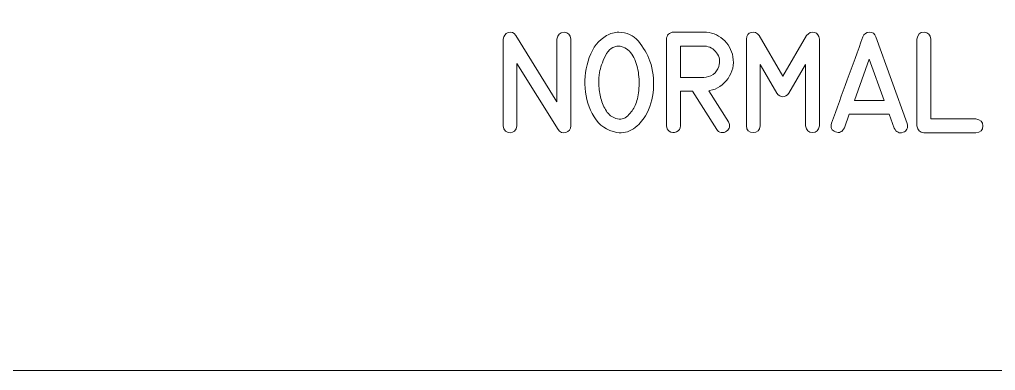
# Model space of a CAD drawing. Header units: millimetres. Extents: x -213 to 146, y -128 to 100.
# Drawn here: x -3.2 to 27.69, y -128.03 to -116.94 of the extents above; entities that cross this region are included whole.
import ezdxf

# ---------------------------------------------------------------- set-up
doc = ezdxf.new("R2010")
doc.units = ezdxf.units.MM
doc.header["$MEASUREMENT"] = 0
doc.layers.add('CUT', color=7, linetype='Continuous')
doc.layers.add('Engrave', color=7, linetype='Continuous')

msp = doc.modelspace()

# ---------------------------------------------------------------- linework, layer by layer
at = {"layer": 'CUT', "color": 250, "lineweight": 9}
msp.add_open_spline([(44.8641, -128.0302), (44.8641, -128.0302), (65.7599, -128.0302), (65.7599, -128.0302), (65.7599, -128.0302), (66.158, -128.03), (66.5397, -127.8716), (66.821, -127.5899), (66.821, -127.5899), (67.1023, -127.3083), (67.2602, -126.9283), (67.2599, -126.5302), (67.2599, -126.5302), (67.2599, -126.5302), (67.2599, -114.5427), (67.2599, -114.5427), (67.2599, -114.5427), (67.2589, -112.9524), (67.8897, -111.4269), (69.0135, -110.3017), (69.0135, -110.3017), (70.1373, -109.1764), (71.6696, -108.5437), (73.2599, -108.5427), (73.2599, -108.5427), (73.2599, -108.5427), (75.7224, -108.5427), (75.7224, -108.5427), (75.7224, -108.5427), (76.1205, -108.5425), (76.5022, -108.3841), (76.7835, -108.1024), (76.7835, -108.1024), (77.0648, -107.8208), (77.2227, -107.4408), (77.2224, -107.0427), (77.2224, -107.0427), (77.2224, -107.0427), (77.2224, -74.4177), (77.2224, -74.4177), (77.2224, -74.4177), (77.2222, -74.0196), (77.0638, -73.638), (76.7821, -73.3567), (76.7821, -73.3567), (76.5005, -73.0754), (76.1205, -72.9175), (75.7224, -72.9177), (75.7224, -72.9177), (75.7224, -72.9177), (73.2599, -72.9177), (73.2599, -72.9177), (73.2599, -72.9177), (71.6696, -72.9187), (70.1441, -72.288), (69.0189, -71.1642), (69.0189, -71.1642), (67.8937, -70.0404), (67.2609, -68.508), (67.2599, -66.9177), (67.2599, -66.9177), (67.2599, -66.9177), (67.2599, -54.9302), (67.2599, -54.9302), (67.2599, -54.9302), (67.2597, -54.5321), (67.1013, -54.1505), (66.8196, -53.8692), (66.8196, -53.8692), (66.538, -53.5879), (66.158, -53.43), (65.7599, -53.4302), (65.7599, -53.4302), (65.7599, -53.4302), (-55.7651, -53.4302), (-55.7651, -53.4302), (-55.7651, -53.4302), (-56.1631, -53.4305), (-56.5448, -53.5889), (-56.8261, -53.8705), (-56.8261, -53.8705), (-57.1074, -54.1522), (-57.2653, -54.5321), (-57.2651, -54.9302), (-57.2651, -54.9302), (-57.2651, -54.9302), (-57.2651, -66.9177), (-57.2651, -66.9177), (-57.2651, -66.9177), (-57.2641, -68.508), (-57.8948, -70.0336), (-59.0186, -71.1588), (-59.0186, -71.1588), (-60.1424, -72.284), (-61.6748, -72.9167), (-63.2651, -72.9177), (-63.2651, -72.9177), (-63.2651, -72.9177), (-65.7276, -72.9177), (-65.7276, -72.9177), (-65.7276, -72.9177), (-66.1256, -72.918), (-66.5073, -73.0764), (-66.7886, -73.358), (-66.7886, -73.358), (-67.0699, -73.6397), (-67.2278, -74.0196), (-67.2276, -74.4177), (-67.2276, -74.4177), (-67.2276, -74.4177), (-67.2276, -107.0427), (-67.2276, -107.0427), (-67.2276, -107.0427), (-67.2273, -107.4408), (-67.0689, -107.8225), (-66.7873, -108.1038), (-66.7873, -108.1038), (-66.5056, -108.3851), (-66.1256, -108.543), (-65.7276, -108.5427), (-65.7276, -108.5427), (-65.7276, -108.5427), (-63.2651, -108.5427), (-63.2651, -108.5427), (-63.2651, -108.5427), (-61.6748, -108.5417), (-60.1492, -109.1725), (-59.024, -110.2963), (-59.024, -110.2963), (-57.8988, -111.4201), (-57.2661, -112.9524), (-57.2651, -114.5427), (-57.2651, -114.5427), (-57.2651, -114.5427), (-57.2651, -126.5302), (-57.2651, -126.5302), (-57.2651, -126.5302), (-57.2648, -126.9283), (-57.1064, -127.31), (-56.8248, -127.5913), (-56.8248, -127.5913), (-56.5431, -127.8726), (-56.1631, -128.0305), (-55.7651, -128.0302), (-55.7651, -128.0302), (-55.7651, -128.0302), (44.8641, -128.0302), (44.8641, -128.0302)], degree=3, knots=[0, 0, 0, 0, 0.0263158, 0.0263158, 0.0263158, 0.0263158, 0.0526316, 0.0526316, 0.0526316, 0.0526316, 0.0789474, 0.0789474, 0.0789474, 0.0789474, 0.1052632, 0.1052632, 0.1052632, 0.1052632, 0.1315789, 0.1315789, 0.1315789, 0.1315789, 0.1578947, 0.1578947, 0.1578947, 0.1578947, 0.1842105, 0.1842105, 0.1842105, 0.1842105, 0.2105263, 0.2105263, 0.2105263, 0.2105263, 0.2368421, 0.2368421, 0.2368421, 0.2368421, 0.2631579, 0.2631579, 0.2631579, 0.2631579, 0.2894737, 0.2894737, 0.2894737, 0.2894737, 0.3157895, 0.3157895, 0.3157895, 0.3157895, 0.3421053, 0.3421053, 0.3421053, 0.3421053, 0.3684211, 0.3684211, 0.3684211, 0.3684211, 0.3947368, 0.3947368, 0.3947368, 0.3947368, 0.4210526, 0.4210526, 0.4210526, 0.4210526, 0.4473684, 0.4473684, 0.4473684, 0.4473684, 0.4736842, 0.4736842, 0.4736842, 0.4736842, 0.5, 0.5, 0.5, 0.5, 0.5263158, 0.5263158, 0.5263158, 0.5263158, 0.5526316, 0.5526316, 0.5526316, 0.5526316, 0.5789474, 0.5789474, 0.5789474, 0.5789474, 0.6052632, 0.6052632, 0.6052632, 0.6052632, 0.6315789, 0.6315789, 0.6315789, 0.6315789, 0.6578947, 0.6578947, 0.6578947, 0.6578947, 0.6842105, 0.6842105, 0.6842105, 0.6842105, 0.7105263, 0.7105263, 0.7105263, 0.7105263, 0.7368421, 0.7368421, 0.7368421, 0.7368421, 0.7631579, 0.7631579, 0.7631579, 0.7631579, 0.7894737, 0.7894737, 0.7894737, 0.7894737, 0.8157895, 0.8157895, 0.8157895, 0.8157895, 0.8421053, 0.8421053, 0.8421053, 0.8421053, 0.8684211, 0.8684211, 0.8684211, 0.8684211, 0.8947368, 0.8947368, 0.8947368, 0.8947368, 0.9210526, 0.9210526, 0.9210526, 0.9210526, 0.9473684, 0.9473684, 0.9473684, 0.9473684, 1, 1, 1, 1], dxfattribs=at)
at = {"layer": 'Engrave', "color": 240, "lineweight": 9}
for points, knots in [([(14.2453, -120.2975), (14.2453, -120.406), (14.1929, -120.4748), (14.0881, -120.5044), (14.0881, -120.5044), (13.9828, -120.5335), (13.9019, -120.5028), (13.8437, -120.4118), (13.8437, -120.4118), (13.8437, -120.4118), (12.5414, -118.3237), (12.5414, -118.3237), (12.5414, -118.3237), (12.5414, -118.3237), (12.5414, -120.2975), (12.5414, -120.2975), (12.5414, -120.2975), (12.5186, -120.442), (12.4456, -120.5145), (12.3223, -120.5145), (12.3223, -120.5145), (12.1985, -120.5145), (12.126, -120.442), (12.1043, -120.2975), (12.1043, -120.2975), (12.1043, -120.2975), (12.1043, -117.5596), (12.1043, -117.5596), (12.1043, -117.5596), (12.1196, -117.4522), (12.1747, -117.3813), (12.2694, -117.3469), (12.2694, -117.3469), (12.3641, -117.313), (12.443, -117.3453), (12.5059, -117.4432), (12.5059, -117.4432), (12.5059, -117.4432), (13.8082, -119.5345), (13.8082, -119.5345), (13.8082, -119.5345), (13.8082, -119.5345), (13.8082, -117.5596), (13.8082, -117.5596), (13.8082, -117.5596), (13.8278, -117.412), (13.9029, -117.3384), (14.0336, -117.34), (14.0336, -117.34), (14.1643, -117.3416), (14.2347, -117.4146), (14.2453, -117.5596), (14.2453, -117.5596), (14.2453, -117.5596), (14.2453, -120.2975), (14.2453, -120.2975)], [0, 0, 0, 0, 0.0666667, 0.0666667, 0.0666667, 0.0666667, 0.1333333, 0.1333333, 0.1333333, 0.1333333, 0.2, 0.2, 0.2, 0.2, 0.2666667, 0.2666667, 0.2666667, 0.2666667, 0.3333333, 0.3333333, 0.3333333, 0.3333333, 0.4, 0.4, 0.4, 0.4, 0.4666667, 0.4666667, 0.4666667, 0.4666667, 0.5333333, 0.5333333, 0.5333333, 0.5333333, 0.6, 0.6, 0.6, 0.6, 0.6666667, 0.6666667, 0.6666667, 0.6666667, 0.7333333, 0.7333333, 0.7333333, 0.7333333, 0.8, 0.8, 0.8, 0.8, 0.8666667, 0.8666667, 0.8666667, 0.8666667, 1, 1, 1, 1]), ([(16.7525, -118.2496), (16.8472, -118.5359), (16.8832, -118.8328), (16.8599, -119.1408), (16.8599, -119.1408), (16.8366, -119.4487), (16.7519, -119.7297), (16.6064, -119.9842), (16.6064, -119.9842), (16.5143, -120.1425), (16.3889, -120.2769), (16.2296, -120.3875), (16.2296, -120.3875), (16.0704, -120.4981), (15.8947, -120.5367), (15.7026, -120.5034), (15.7026, -120.5034), (15.3893, -120.4489), (15.1496, -120.2853), (14.9835, -120.0139), (14.9835, -120.0139), (14.8168, -119.7419), (14.7215, -119.4392), (14.6972, -119.1058), (14.6972, -119.1058), (14.6728, -118.7725), (14.7178, -118.4481), (14.8321, -118.1316), (14.8321, -118.1316), (14.9464, -117.8152), (15.1285, -117.5855), (15.3787, -117.4416), (15.3787, -117.4416), (15.5005, -117.3712), (15.6285, -117.3363), (15.7613, -117.3363), (15.7613, -117.3363), (16.0159, -117.3363), (16.2233, -117.4321), (16.3847, -117.6236), (16.3847, -117.6236), (16.5461, -117.8157), (16.6683, -118.0242), (16.7525, -118.2496)], [0, 0, 0, 0, 0.0833333, 0.0833333, 0.0833333, 0.0833333, 0.1666667, 0.1666667, 0.1666667, 0.1666667, 0.25, 0.25, 0.25, 0.25, 0.3333333, 0.3333333, 0.3333333, 0.3333333, 0.4166667, 0.4166667, 0.4166667, 0.4166667, 0.5, 0.5, 0.5, 0.5, 0.5833333, 0.5833333, 0.5833333, 0.5833333, 0.6666667, 0.6666667, 0.6666667, 0.6666667, 0.75, 0.75, 0.75, 0.75, 0.8333333, 0.8333333, 0.8333333, 0.8333333, 1, 1, 1, 1]), ([(19.2342, -120.1747), (19.3004, -120.2917), (19.2818, -120.3896), (19.1787, -120.4695), (19.1787, -120.4695), (19.1289, -120.5044), (19.0718, -120.5166), (19.0072, -120.5049), (19.0072, -120.5049), (18.9426, -120.4938), (18.8956, -120.4616), (18.8654, -120.4092), (18.8654, -120.4092), (18.8654, -120.4092), (18.1013, -119.2011), (18.1013, -119.2011), (18.1013, -119.2011), (18.1013, -119.2011), (17.7134, -119.2011), (17.7134, -119.2011), (17.7134, -119.2011), (17.7134, -119.2011), (17.7134, -120.2928), (17.7134, -120.2928), (17.7134, -120.2928), (17.7134, -120.3827), (17.6726, -120.4473), (17.5912, -120.4875), (17.5912, -120.4875), (17.5091, -120.5272), (17.4329, -120.5198), (17.3615, -120.4647), (17.3615, -120.4647), (17.3049, -120.4224), (17.2763, -120.3652), (17.2763, -120.2928), (17.2763, -120.2928), (17.2763, -120.2928), (17.2763, -117.5533), (17.2763, -117.5533), (17.2763, -117.5533), (17.2763, -117.4935), (17.2975, -117.4421), (17.3393, -117.3998), (17.3393, -117.3998), (17.3811, -117.3575), (17.4324, -117.3363), (17.4933, -117.3363), (17.4933, -117.3363), (17.4933, -117.3363), (18.4558, -117.3363), (18.4558, -117.3363), (18.4558, -117.3363), (18.6876, -117.3363), (18.8887, -117.4099), (19.0591, -117.557), (19.0591, -117.557), (19.2295, -117.7046), (19.3358, -117.8914), (19.3771, -118.1179), (19.3771, -118.1179), (19.4205, -118.3608), (19.3692, -118.5878), (19.2226, -118.7989), (19.2226, -118.7989), (19.0765, -119.0106), (18.8823, -119.1386), (18.6405, -119.1841), (18.6405, -119.1841), (18.6405, -119.1841), (18.6109, -119.1889), (18.6109, -119.1889), (18.6109, -119.1889), (18.6109, -119.1889), (19.2342, -120.1747), (19.2342, -120.1747)], [0, 0, 0, 0, 0.05, 0.05, 0.05, 0.05, 0.1, 0.1, 0.1, 0.1, 0.15, 0.15, 0.15, 0.15, 0.2, 0.2, 0.2, 0.2, 0.25, 0.25, 0.25, 0.25, 0.3, 0.3, 0.3, 0.3, 0.35, 0.35, 0.35, 0.35, 0.4, 0.4, 0.4, 0.4, 0.45, 0.45, 0.45, 0.45, 0.5, 0.5, 0.5, 0.5, 0.55, 0.55, 0.55, 0.55, 0.6, 0.6, 0.6, 0.6, 0.65, 0.65, 0.65, 0.65, 0.7, 0.7, 0.7, 0.7, 0.75, 0.75, 0.75, 0.75, 0.8, 0.8, 0.8, 0.8, 0.85, 0.85, 0.85, 0.85, 0.9, 0.9, 0.9, 0.9, 1, 1, 1, 1]), ([(22.1145, -120.2943), (22.0917, -120.4388), (22.0187, -120.5113), (21.8954, -120.5108), (21.8954, -120.5108), (21.7716, -120.5102), (21.6991, -120.4377), (21.6774, -120.2943), (21.6774, -120.2943), (21.6774, -120.2943), (21.6774, -118.3581), (21.6774, -118.3581), (21.6774, -118.3581), (21.6774, -118.3581), (21.1456, -119.2678), (21.1456, -119.2678), (21.1456, -119.2678), (21.089, -119.336), (21.0255, -119.372), (20.9556, -119.3752), (20.9556, -119.3752), (20.8858, -119.3778), (20.8239, -119.3424), (20.7688, -119.2678), (20.7688, -119.2678), (20.7688, -119.2678), (20.2402, -118.3624), (20.2402, -118.3624), (20.2402, -118.3624), (20.2402, -118.3624), (20.2418, -120.2943), (20.2418, -120.2943), (20.2418, -120.2943), (20.2254, -120.4377), (20.1508, -120.5097), (20.0179, -120.5092), (20.0179, -120.5092), (19.8851, -120.5087), (19.8137, -120.4367), (19.8031, -120.2943), (19.8031, -120.2943), (19.8031, -120.2943), (19.8031, -117.5564), (19.8031, -117.5564), (19.8031, -117.5564), (19.8116, -117.4374), (19.8634, -117.3665), (19.9597, -117.3432), (19.9597, -117.3432), (20.056, -117.3199), (20.1397, -117.3527), (20.2111, -117.4416), (20.2111, -117.4416), (20.2111, -117.4416), (20.9567, -118.7238), (20.9567, -118.7238), (20.9567, -118.7238), (20.9567, -118.7238), (21.7102, -117.4416), (21.7102, -117.4416), (21.7102, -117.4416), (21.7811, -117.3527), (21.8642, -117.3204), (21.9589, -117.3442), (21.9589, -117.3442), (22.0531, -117.368), (22.1055, -117.4384), (22.1145, -117.5564), (22.1145, -117.5564), (22.1145, -117.5564), (22.1145, -120.2943), (22.1145, -120.2943)], [0, 0, 0, 0, 0.0526316, 0.0526316, 0.0526316, 0.0526316, 0.1052632, 0.1052632, 0.1052632, 0.1052632, 0.1578947, 0.1578947, 0.1578947, 0.1578947, 0.2105263, 0.2105263, 0.2105263, 0.2105263, 0.2631579, 0.2631579, 0.2631579, 0.2631579, 0.3157895, 0.3157895, 0.3157895, 0.3157895, 0.3684211, 0.3684211, 0.3684211, 0.3684211, 0.4210526, 0.4210526, 0.4210526, 0.4210526, 0.4736842, 0.4736842, 0.4736842, 0.4736842, 0.5263158, 0.5263158, 0.5263158, 0.5263158, 0.5789474, 0.5789474, 0.5789474, 0.5789474, 0.6315789, 0.6315789, 0.6315789, 0.6315789, 0.6842105, 0.6842105, 0.6842105, 0.6842105, 0.7368421, 0.7368421, 0.7368421, 0.7368421, 0.7894737, 0.7894737, 0.7894737, 0.7894737, 0.8421053, 0.8421053, 0.8421053, 0.8421053, 0.8947368, 0.8947368, 0.8947368, 0.8947368, 1, 1, 1, 1]), ([(22.4976, -120.2123), (22.6627, -119.7562), (22.8283, -119.3006), (22.994, -118.8455), (22.994, -118.8455), (23.1601, -118.3904), (23.3263, -117.9348), (23.4924, -117.4792), (23.4924, -117.4792), (23.5268, -117.385), (23.5946, -117.3374), (23.6956, -117.3363), (23.6956, -117.3363), (23.7972, -117.3352), (23.8655, -117.3829), (23.9004, -117.4792), (23.9004, -117.4792), (23.9004, -117.4792), (24.8942, -120.2197), (24.8942, -120.2197), (24.8942, -120.2197), (24.9249, -120.3658), (24.8805, -120.4594), (24.7609, -120.5018), (24.7609, -120.5018), (24.6407, -120.5446), (24.5487, -120.5007), (24.483, -120.3716), (24.483, -120.3716), (24.483, -120.3716), (24.3238, -119.9282), (24.3238, -119.9282), (24.3238, -119.9282), (24.3238, -119.9282), (23.0601, -119.9282), (23.0601, -119.9282), (23.0601, -119.9282), (23.0601, -119.9282), (22.9051, -120.361), (22.9051, -120.361), (22.9051, -120.361), (22.8389, -120.4912), (22.7447, -120.5335), (22.623, -120.4885), (22.623, -120.4885), (22.5008, -120.4441), (22.459, -120.3515), (22.4976, -120.2123)], [0, 0, 0, 0, 0.0769231, 0.0769231, 0.0769231, 0.0769231, 0.1538462, 0.1538462, 0.1538462, 0.1538462, 0.2307692, 0.2307692, 0.2307692, 0.2307692, 0.3076923, 0.3076923, 0.3076923, 0.3076923, 0.3846154, 0.3846154, 0.3846154, 0.3846154, 0.4615385, 0.4615385, 0.4615385, 0.4615385, 0.5384615, 0.5384615, 0.5384615, 0.5384615, 0.6153846, 0.6153846, 0.6153846, 0.6153846, 0.6923077, 0.6923077, 0.6923077, 0.6923077, 0.7692308, 0.7692308, 0.7692308, 0.7692308, 0.8461538, 0.8461538, 0.8461538, 0.8461538, 1, 1, 1, 1]), ([(25.4196, -120.5129), (25.2926, -120.5044), (25.2191, -120.433), (25.1995, -120.2975), (25.1995, -120.2975), (25.1995, -120.2975), (25.1995, -117.5564), (25.1995, -117.5564), (25.1995, -117.5564), (25.2212, -117.4077), (25.2969, -117.3347), (25.426, -117.3368), (25.426, -117.3368), (25.5551, -117.3395), (25.6255, -117.413), (25.6366, -117.5564), (25.6366, -117.5564), (25.6366, -117.5564), (25.6366, -120.08), (25.6366, -120.08), (25.6366, -120.08), (25.6366, -120.08), (27.0675, -120.079), (27.0675, -120.079), (27.0675, -120.079), (27.2146, -120.0954), (27.2871, -120.1695), (27.2855, -120.3012), (27.2855, -120.3012), (27.2839, -120.433), (27.2109, -120.5034), (27.0659, -120.5129), (27.0659, -120.5129), (27.0659, -120.5129), (25.4196, -120.5129), (25.4196, -120.5129)], [0, 0, 0, 0, 0.1, 0.1, 0.1, 0.1, 0.2, 0.2, 0.2, 0.2, 0.3, 0.3, 0.3, 0.3, 0.4, 0.4, 0.4, 0.4, 0.5, 0.5, 0.5, 0.5, 0.6, 0.6, 0.6, 0.6, 0.7, 0.7, 0.7, 0.7, 0.8, 0.8, 0.8, 0.8, 1, 1, 1, 1]), ([(15.774, -117.7766), (15.5841, -117.7766), (15.4401, -117.8787), (15.3422, -118.0835), (15.3422, -118.0835), (15.2443, -118.2883), (15.183, -118.4629), (15.157, -118.6074), (15.157, -118.6074), (15.1374, -118.7132), (15.13, -118.8407), (15.1353, -118.9905), (15.1353, -118.9905), (15.1406, -119.1402), (15.1623, -119.2884), (15.2004, -119.4344), (15.2004, -119.4344), (15.2385, -119.581), (15.2962, -119.7128), (15.3724, -119.8297), (15.3724, -119.8297), (15.4491, -119.9472), (15.5491, -120.025), (15.673, -120.0631), (15.673, -120.0631), (15.818, -120.1086), (15.9428, -120.08), (16.0476, -119.9774), (16.0476, -119.9774), (16.1524, -119.8742), (16.2318, -119.7652), (16.2857, -119.6493), (16.2857, -119.6493), (16.3402, -119.5302), (16.3778, -119.3746), (16.3979, -119.181), (16.3979, -119.181), (16.418, -118.9878), (16.4133, -118.7947), (16.3842, -118.6021), (16.3842, -118.6021), (16.3545, -118.4094), (16.2969, -118.2359), (16.2111, -118.0814), (16.2111, -118.0814), (16.1254, -117.9268), (16.0032, -117.8284), (15.8455, -117.7861), (15.8455, -117.7861), (15.8248, -117.7797), (15.801, -117.7766), (15.774, -117.7766)], [0, 0, 0, 0, 0.0714286, 0.0714286, 0.0714286, 0.0714286, 0.1428571, 0.1428571, 0.1428571, 0.1428571, 0.2142857, 0.2142857, 0.2142857, 0.2142857, 0.2857143, 0.2857143, 0.2857143, 0.2857143, 0.3571429, 0.3571429, 0.3571429, 0.3571429, 0.4285714, 0.4285714, 0.4285714, 0.4285714, 0.5, 0.5, 0.5, 0.5, 0.5714286, 0.5714286, 0.5714286, 0.5714286, 0.6428571, 0.6428571, 0.6428571, 0.6428571, 0.7142857, 0.7142857, 0.7142857, 0.7142857, 0.7857143, 0.7857143, 0.7857143, 0.7857143, 0.8571429, 0.8571429, 0.8571429, 0.8571429, 1, 1, 1, 1]), ([(18.4558, -118.7656), (18.5616, -118.7656), (18.659, -118.7338), (18.7484, -118.6693), (18.7484, -118.6693), (18.8379, -118.6052), (18.8977, -118.5216), (18.9289, -118.4184), (18.9289, -118.4184), (18.9776, -118.2592), (18.9553, -118.1152), (18.8622, -117.9866), (18.8622, -117.9866), (18.7691, -117.8581), (18.641, -117.7871), (18.478, -117.7734), (18.478, -117.7734), (18.478, -117.7734), (17.7134, -117.7734), (17.7134, -117.7734), (17.7134, -117.7734), (17.7134, -117.7734), (17.7134, -118.7656), (17.7134, -118.7656), (17.7134, -118.7656), (17.7134, -118.7656), (18.4558, -118.7656), (18.4558, -118.7656)], [0, 0, 0, 0, 0.125, 0.125, 0.125, 0.125, 0.25, 0.25, 0.25, 0.25, 0.375, 0.375, 0.375, 0.375, 0.5, 0.5, 0.5, 0.5, 0.625, 0.625, 0.625, 0.625, 0.75, 0.75, 0.75, 0.75, 1, 1, 1, 1]), ([(24.1655, -119.4927), (24.1655, -119.4927), (23.6941, -118.1904), (23.6941, -118.1904), (23.6941, -118.1904), (23.6941, -118.1904), (23.2199, -119.4927), (23.2199, -119.4927), (23.2199, -119.4927), (23.2199, -119.4927), (24.1655, -119.4927), (24.1655, -119.4927)], [0, 0, 0, 0, 0.25, 0.25, 0.25, 0.25, 0.5, 0.5, 0.5, 0.5, 1, 1, 1, 1]), ([(23.6941, -118.1904), (23.6941, -118.1904), (24.1655, -119.4927), (24.1655, -119.4927), (24.1655, -119.4927), (24.1655, -119.4927), (23.6941, -118.1904), (23.6941, -118.1904)], [0, 0, 0, 0, 0.3333333, 0.3333333, 0.3333333, 0.3333333, 1, 1, 1, 1])]:
    msp.add_open_spline(points, degree=3, knots=knots, dxfattribs=at)

doc.saveas('drawing.dxf')
